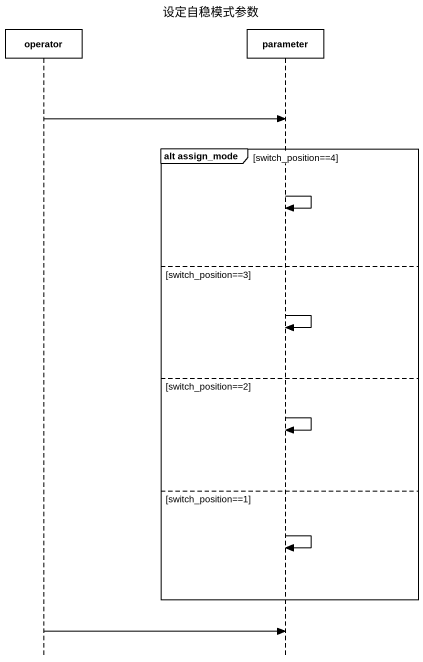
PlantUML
@startuml
title 设定自稳模式参数
hide footbox
participant operator
participant parameter

operator -> parameter
group alt assign_mode [switch_position==4]
  parameter -> parameter
else switch_position==3
  parameter -> parameter
else switch_position==2
  parameter -> parameter
else switch_position==1
  parameter -> parameter
end
operator -> parameter
@enduml
